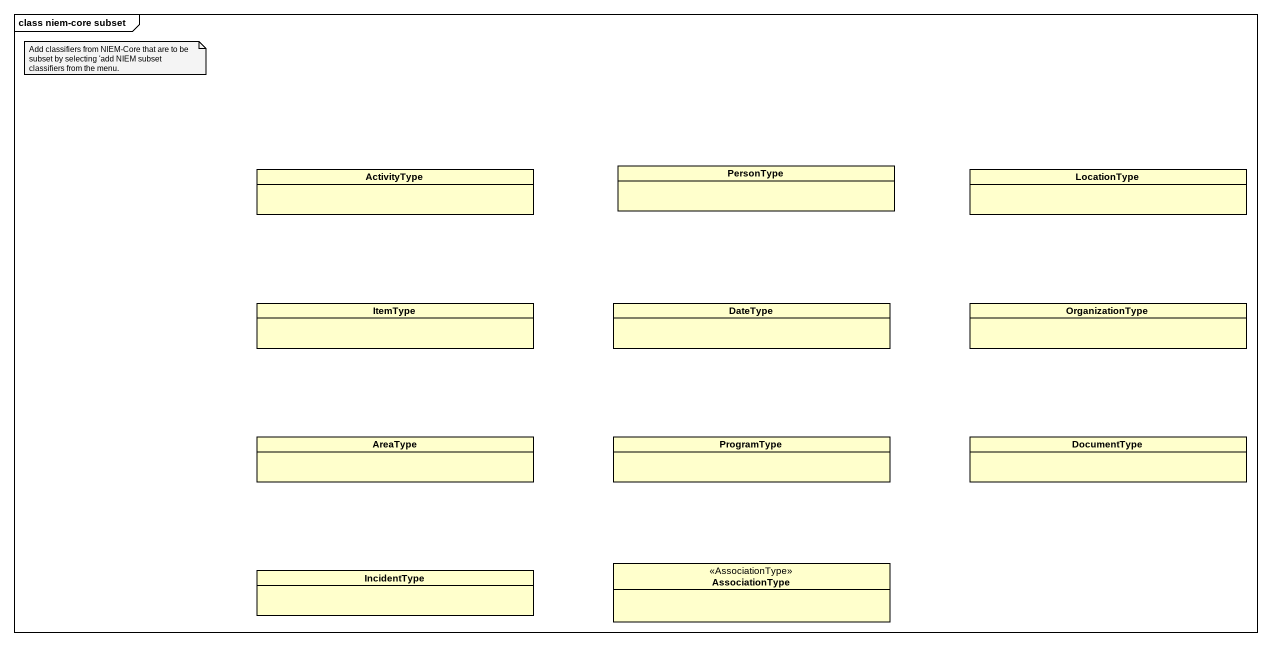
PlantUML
@startuml
mainframe class niem-core subset
hide circle
hide empty members
class ActivityType
class PersonType
class LocationType
class ItemType
class DateType
class OrganizationType
class AreaType
class ProgramType
class DocumentType
class IncidentType
class AssociationType <<AssociationType>>
note as N1
  Add classifiers from NIEM-Core that are to be subset by selecting 'add NIEM subset classifiers from the menu.
end note
@enduml
